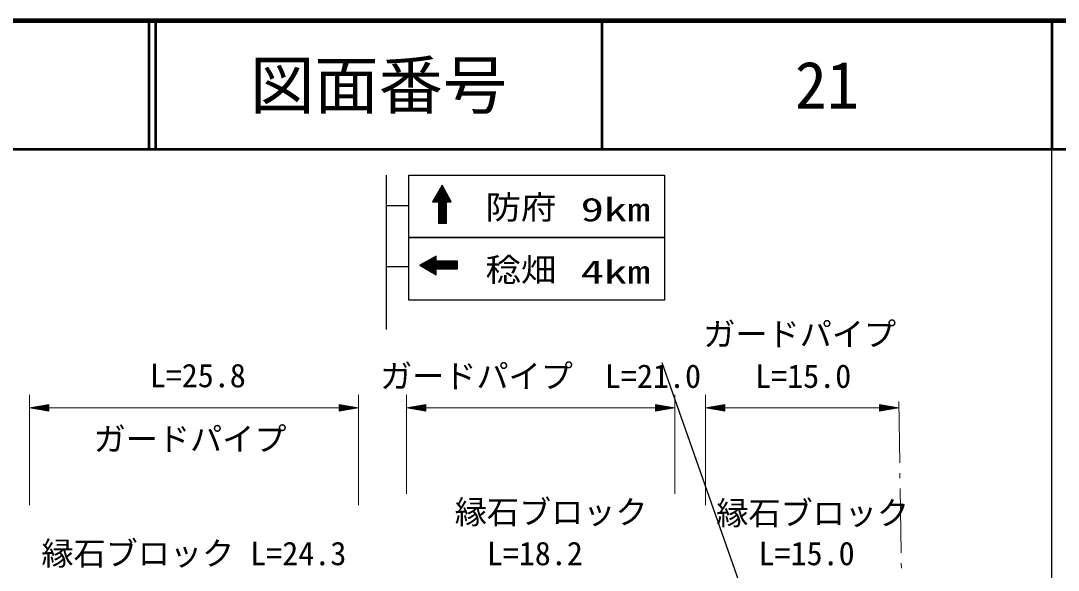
# Model space of a CAD drawing. Units: millimetres, scale not verified. Extents: x 40000 to 680000, y 20000 to 380000.
# Drawn here: x 498772 to 579500, y 337262 to 380000 of the extents above; entities that cross this region are included whole.
import ezdxf
from ezdxf.enums import TextEntityAlignment as Align

# ---------------------------------------------------------------- set-up
doc = ezdxf.new("R2010")
doc.units = ezdxf.units.MM
doc.header["$LTSCALE"] = 1000
for name, color, linetype, lineweight in [('M-BGD-HTXT', 7, 'Continuous', 13), ('M-STR-HTXT', 7, 'Continuous', 13), ('M-STR-STRC', 7, 'Continuous', 25), ('M-TTL', 2, 'Continuous', 140), ('M-TTL-BAND', 7, 'Continuous', 25), ('M-TTL-LINE', 7, 'Continuous', 50)]:
    doc.layers.add(name, color=color, linetype=linetype, lineweight=lineweight)
doc.layers.add('M-TTL-TXT', color=7, linetype='Continuous')
doc.styles.add('ＭＳ ゴシック', font='')
doc.styles.get('ＭＳ ゴシック').set_extended_font_data('MS Gothic')

msp = doc.modelspace()

# ---------------------------------------------------------------- hatches: boundary and pattern name
at = {"layer": 'M-STR-STRC'}
h = msp.add_hatch(dxfattribs=at)
h.set_pattern_fill('USER', color=256, style=0, pattern_type=2)
h.set_pattern_definition([(47.2168, (872236, 388318), (-40.17774, 37.18312), []), (137.2168, (872236, 388318), (-37.18497, -40.17975), [])])
h.paths.add_polyline_path([(531890, 365922), (532264, 365921), (531564, 367201), (530812, 365922), (531275, 365921), (531275, 364261), (531894, 364262)])
h = msp.add_hatch(dxfattribs=at)
h.set_pattern_fill('USER', color=256, style=0, pattern_type=2)
h.set_pattern_definition([(137.08369, (509487, 701711), (-37.27636, -40.09125), []), (227.08369, (509487, 701711), (40.09325, -37.27822), [])])
h.paths.add_polyline_path([(531092, 361313), (531094, 361687), (529813, 360990), (531089, 360236), (531092, 360698), (532752, 360694), (532752, 361313)])

# ---------------------------------------------------------------- linework, layer by layer
at = {"layer": 'M-BGD-HTXT'}
for p, q in [((567161, 345621), (567086, 350376)), ((567180, 344421), (567174, 344821)), ((567272, 338622), (567193, 343621)), ((567291, 337422), (567285, 337822))]:
    msp.add_line(p, q, dxfattribs=at)
at = {"layer": 'M-STR-HTXT'}
for p, q in [((499451, 342318), (499451, 350895)), ((525040, 342318), (525040, 350895)), ((528781, 343215), (528781, 350895)), ((549656, 343215), (549656, 350895)), ((552051, 342318), (552051, 350895)), ((499451, 349895), (500951, 350145)), ((499451, 349895), (500951, 349645)), ((499451, 349895), (500951, 349895)), ((500951, 349945), (499751, 349945)), ((500951, 349845), (499751, 349845)), ((500051, 349995), (500951, 349995)), ((500051, 349795), (500951, 349795)), ((500951, 350045), (500351, 350045)), ((500951, 349745), (500351, 349745)), ((500651, 350095), (500951, 350095)), ((500651, 349695), (500951, 349695)), ((500951, 349645), (500951, 350145)), ((500951, 349895), (523540, 349895)), ((525040, 349895), (523540, 350145)), ((523540, 350145), (523540, 349645)), ((523840, 350095), (523540, 350095)), ((523540, 350045), (524140, 350045)), ((524440, 349995), (523540, 349995)), ((523540, 349945), (524740, 349945)), ((525040, 349895), (523540, 349645)), ((525040, 349895), (523540, 349895)), ((523540, 349845), (524740, 349845)), ((524440, 349795), (523540, 349795)), ((523540, 349745), (524140, 349745)), ((523840, 349695), (523540, 349695)), ((528781, 349895), (530281, 350145)), ((528781, 349895), (530281, 349645)), ((528781, 349895), (530281, 349895)), ((530281, 349945), (529081, 349945)), ((530281, 349845), (529081, 349845)), ((529381, 349995), (530281, 349995)), ((529381, 349795), (530281, 349795)), ((530281, 350045), (529681, 350045)), ((530281, 349745), (529681, 349745)), ((529981, 350095), (530281, 350095)), ((529981, 349695), (530281, 349695)), ((530281, 349645), (530281, 350145)), ((530281, 349895), (548156, 349895)), ((549656, 349895), (548156, 350145)), ((548156, 350145), (548156, 349645)), ((548456, 350095), (548156, 350095)), ((548156, 350045), (548756, 350045)), ((549056, 349995), (548156, 349995)), ((548156, 349945), (549356, 349945)), ((549656, 349895), (548156, 349645)), ((549656, 349895), (548156, 349895)), ((548156, 349845), (549356, 349845)), ((549056, 349795), (548156, 349795)), ((548156, 349745), (548756, 349745)), ((548456, 349695), (548156, 349695)), ((552051, 349895), (553551, 350145)), ((552051, 349895), (553551, 349645)), ((552051, 349895), (553551, 349895)), ((553551, 349945), (552351, 349945)), ((553551, 349845), (552351, 349845)), ((552651, 349995), (553551, 349995)), ((552651, 349795), (553551, 349795)), ((553551, 350045), (552951, 350045)), ((553551, 349745), (552951, 349745)), ((553251, 350095), (553551, 350095)), ((553251, 349695), (553551, 349695)), ((553551, 349645), (553551, 350145)), ((553551, 349895), (565594, 349895)), ((567094, 349895), (565594, 350145)), ((565594, 350145), (565594, 349645)), ((565894, 350095), (565594, 350095)), ((565594, 350045), (566194, 350045)), ((566494, 349995), (565594, 349995)), ((565594, 349945), (566794, 349945)), ((567094, 349895), (565594, 349645)), ((567094, 349895), (565594, 349895)), ((565594, 349845), (566794, 349845)), ((566494, 349795), (565594, 349795)), ((565594, 349745), (566194, 349745)), ((565894, 349695), (565594, 349695))]:
    msp.add_line(p, q, dxfattribs=at)
at = {"layer": 'M-STR-STRC'}
for p, q in [((527229, 355978), (527229, 367991)), ((527229, 365622), (528956, 365622)), ((527229, 360890), (528956, 360890)), ((548665, 353411), (565304, 306003))]:
    msp.add_line(p, q, dxfattribs=at)
for points in [[(548859, 367991), (548859, 363131), (528956, 363131), (528956, 367991)], [(531890, 365922), (532264, 365921), (531564, 367201), (530812, 365922), (531275, 365921), (531275, 364261), (531894, 364262)], [(548859, 363131), (548859, 358271), (528956, 358271), (528956, 363131)], [(531092, 361313), (531094, 361687), (529813, 360990), (531089, 360236), (531092, 360698), (532752, 360694), (532752, 361313)]]:
    msp.add_lwpolyline(points, close=True, dxfattribs=at)
at = {"layer": 'M-TTL'}
msp.add_line((680000, 380000), (40000, 380000), dxfattribs=at)
at = {"layer": 'M-TTL-BAND'}
msp.add_line((579000, 20000), (579000, 370000), dxfattribs=at)
at = {"layer": 'M-TTL-LINE'}
for p, q in [((508747, 380000), (508747, 370000)), ((509247, 380000), (509247, 370000)), ((543997, 380000), (543997, 370000)), ((579000, 380000), (579000, 370000)), ((40000, 370000), (680000, 370000))]:
    msp.add_line(p, q, dxfattribs=at)

# ---------------------------------------------------------------- texts
at = {"layer": 'M-STR-HTXT', "style": 'ＭＳ ゴシック'}
for s, p in [('ガードパイプ', (559383, 354160)), ('L=25.8', (512545, 350942)), ('ガードパイプ  L=21.0', (539219, 350895)), ('L=15.0', (559653, 350895)), ('ガードパイプ', (511946, 346004)), ('縁石ブロック', (540042, 340318)), ('縁石ブロック', (560393, 340243)), ('縁石ブロック L=24.3', (512244, 337102)), ('L=18.2', (538769, 337102)), ('L=15.0', (559919, 337102))]:
    msp.add_text(s, height=1833, dxfattribs=at).set_placement(p, align=Align.BOTTOM_CENTER)
at = {"layer": 'M-STR-STRC', "style": 'ＭＳ ゴシック'}
for s, width, p in [('防府', 1.1, (537689, 364027)), ('9km', 1.45, (545051, 363850)), ('稔畑', 1.1, (537689, 359167)), ('4km', 1.45, (545051, 358990))]:
    msp.add_text(s, height=1833, dxfattribs=dict(at, width=width)).set_placement(p, align=Align.BOTTOM_CENTER)
at = {"layer": 'M-TTL-TXT', "style": 'ＭＳ ゴシック'}
for s, p in [('図面番号', (526622, 375000)), ('21', (561497, 375000))]:
    msp.add_text(s, height=3666, dxfattribs=at).set_placement(p, align=Align.MIDDLE_CENTER)

doc.saveas('drawing.dxf')
